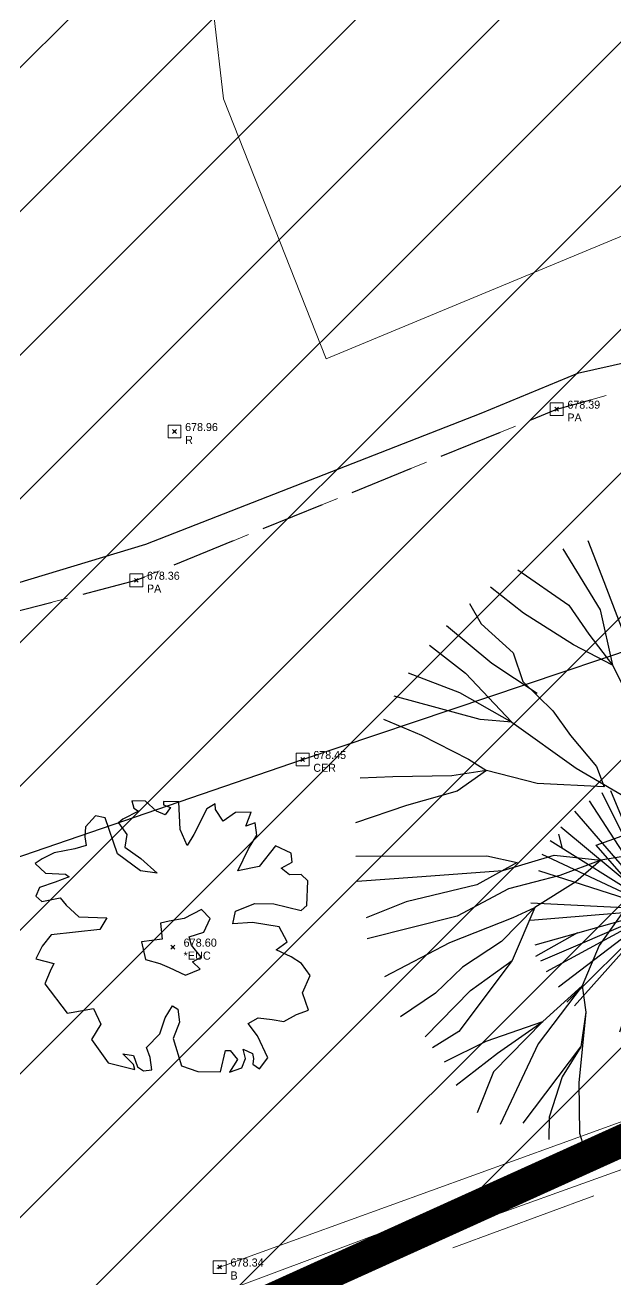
# Model space of a CAD drawing. Extents: x 350769 to 354978, y 6304672 to 6307963.
# Drawn here: x 352474.18 to 352483.41, y 6305737.43 to 6305757.03 of the extents above; entities that cross this region are included whole.
import ezdxf

# ---------------------------------------------------------------- set-up
doc = ezdxf.new("R2010")
doc.units = 0
doc.header["$PDMODE"] = 35
doc.header["$PDSIZE"] = 0.03
for name, pattern in [('CONTINUOS', [0]), ('DASHDOT', [1, 0.5, -0.25, 0, -0.25]), ('HIDDENX2', [0.75, 0.5, -0.25]), ('PHANTOM', [23.500000000000004, 11.75, -2.35, 2.35, -2.35, 2.35, -2.35])]:
    doc.linetypes.add(name, pattern=pattern)
doc.layers.get('0').update_dxf_attribs({"linetype": 'CONTINUOUS'})
doc.layers.get('Defpoints').update_dxf_attribs({"linetype": 'CONTINUOUS'})
for name, color, linetype in [('02_Geo ext_Acotamiento', 7, 'CONTINUOUS'), ('03_S2_Pav ext_Borde vereda', 7, 'CONTINUOUS'), ('1-ACOPIO', 252, 'HIDDENX2'), ('1-CANAL', 150, 'PHANTOM'), ('1-CERCO', 252, 'CERCO_LINE'), ('3-CANAL_FDO', 4, 'CONTINUOUS'), ('C-TINN', 5, 'CONTINUOUS'), ('C-TOPO-MINR', 8, 'CONTINUOUS'), ('Paisajismo', 253, 'CONTINUOUS'), ('V-NODE DIC 2005', 4, 'CONTINUOUS'), ('V-NODE-TEXT DIC 2005', 2, 'CONTINUOUS'), ('V-NODE-TEXT DIC 2012', 31, 'CONTINUOUS'), ('Z-ALAM', 253, 'CONTINUOUS'), ('Z-EUC', 253, 'CONTINUOUS')]:
    doc.layers.add(name, color=color, linetype=linetype)
doc.layers.add('0_ASD_LINEA OFICIAL', color=253, linetype='DASHDOT', lineweight=20)
doc.layers.add('0_ASD_TOPOGRAFIA_ELEMENTOS', color=9, linetype='CONTINUOS', lineweight=5, true_color=0xbdbdbd)
doc.styles.add('ROMANS', font='romans.shx', dxfattribs={"width": 0.65})
doc.linetypes.add('CERCO_LINE', pattern='A,0.5,-0.2,[" X ",STANDARD,S=0.1,R=0,X=-0.1,Y=-0.05],-0.25', length=0.95)
doc.dimstyles.new('Principal', dxfattribs={"dimscale": 0, "dimtxt": 2, "dimasz": 2, "dimexe": 1, "dimexo": 1, "dimtad": 1, "dimrnd": 0.05, "dimzin": 1, "dimtxsty": 'ROMANS', "dimcen": 2.5, "dimclrt": 2, "dimaunit": 2, "dimadec": 0, "dimazin": 0, "dimtfac": 1, "dimtmove": 0, "dimatfit": 3, "dimfxl": 1, "dimfxlon": 1, "dimarcsym": 0})

# ---------------------------------------------------------------- blocks, each defined once
blk = doc.blocks.new('ALAM')
at = {"layer": 'Z-ALAM'}
for p, q in [((0, 0), (-0.452055484275661, 2.008695975638148)), ((0, 0), (-0.2705070970141605, 2.045732669334257)), ((-0.1342134491869729, 1.015000496100811), (-0.0889587097526601, 2.026125007964538)), ((0, 0), (0.0617264516668001, 2.045732669334257)), ((0, 0), (0.2886619357404925, 2.045732669334257)), ((0, 0), (-0.9349741943760819, 1.810440732921734)), ((0, 0), (-0.7988129039340492, 1.845298797574515)), ((0, 0), (0.544645161776316, 1.954230249619513)), ((0, 0), (0.8768787104572766, 1.827869765248124)), ((0, 0), (-1.131046452615919, 1.681901619515202)), ((0, 0), (1.072950968697114, 1.736367345533608)), ((0, 0), (1.254499355950429, 1.592577828839694)), ((0.855986783226399, 0.746732712136918), (1.376136775415034, 1.592577828839694)), ((0, 0), (-1.357981936688702, 1.520683070494897)), ((0, 0), (-1.568578065905058, 1.265783472716976)), ((0, 0), (1.555869678798445, 1.357285892431491)), ((0, 0), (-1.733787098311041, 1.047920568634936)), ((-1.53999678846958, 0.9307915094291275), (-1.599441291739822, 1.156852020675842)), ((0, 0), (1.722894195082517, 1.156852020675842)), ((0, 0), (-1.855424517775646, 0.8322362935923593)), ((0, 0), (-1.900811614595113, 0.5773366958183033)), ((-1.900811614595113, 0.5773366958183033), (-1.900811614595113, 0.5773366958183033)), ((0, 0), (-2.020633550181628, 0.0697161293055615)), ((0, 0), (-2.020633550181628, -0.2004338717556493)), ((0, 0), (-1.946198711406396, -0.5816939539010946)), ((0, 0), (-1.855424517775646, -0.8344149226356876)), ((0, 0), (-1.764650324143986, -0.9978121006950005)), ((0, 0), (-1.568578065905058, -1.233104037103431)), ((0, 0), (-1.432416775463025, -1.468395973515953)), ((0, 0), (-1.31259483987742, -1.52286169953436)), ((0, 0), (-0.6027406456951212, -1.921550814006196)), ((0, 0), (-0.3158941938254429, -1.941158475371822)), ((0, 0), (-0.1488696775495555, -2.050089927412728)), ((0, 0), (-0.0435716129404682, -2.030482266047102)), ((0, 0), (2.055127743763478, 0.1612185490200773)), ((0, 0), (2.038788388907051, -0.0936810487537514)), ((0, 0), (2.00974064694401, -0.2200415331212753)), ((0, 0), (1.91896645331235, -0.6731963736156104)), ((0, 0), (1.842716130668123, -0.9629540360424471)), ((0, 0), (1.692030969247753, -1.178638311085024)), ((0, 0), (0.2741380647630649, -2.084947992065509)), ((0, 0), (0.0762503226442277, -1.995624201394321)), ((0, 0), (0.9367896782550815, -1.812619361965289)), ((0, 0), (1.19458838816081, -1.668829845271603)), ((0, 0), (1.481434840023212, -1.542469360904079)), ((0, 0), (0.666282581240921, -1.941158475371822)), ((0, 0), (1.617596130465245, -1.433537908863173)), ((0, 0), (2.129562582537801, -0.4901915341865788)), ((0, 0), (0.5301212907907029, -1.958587507698212)), ((-1.282839941150087, -0.383424484464058), (-1.931674840428059, -0.7625201642867978)), ((1.243590131926794, -0.8662624972112098), (1.572209033653962, -1.252711698473377)), ((-0.395084276408852, -1.259537611007772), (-0.4357161294201433, -1.941158475371822))]:
    blk.add_line(p, q, dxfattribs=at)
blk = doc.blocks.new('EUC')
at = {"layer": 'Z-EUC', "color": 9, "true_color": 0xbdbdbd}
for p, q in [((-0.6753631132996816, 2.274489448741861), (-0.6429592744516412, 2.161984720422652)), ((-0.4655349764962011, 2.274489448742315), (-0.6753631132996816, 2.274489448741861)), ((-0.6429592744516412, 2.161984720422652), (-0.5703605098151456, 2.118728265011214)), ((-0.2879336083915405, 2.118728265011214), (-0.4655349764962011, 2.274489448742315)), ((0.058946830418563, 2.274489448742088), (-0.183108075072596, 2.274489448742088)), ((-0.183108075072596, 2.274489448742088), (-0.1831080750728233, 2.222505813736234)), ((-0.1831080750728233, 2.222505813736234), (-0.0701373144947866, 2.179249358324569)), ((-0.0701373144947866, 2.179249358324569), (-0.1508813063755952, 2.066934351301143)), ((0.0832054420152417, 1.84211461595396), (0.058946830418563, 2.274489448742088)), ((0.4947164883603818, 2.170711900021615), (0.3010017359101766, 1.764328884734368)), ((0.6238006332750956, 2.24849763123666), (0.4947164883603818, 2.170711900021615)), ((0.6319458605266846, 2.161984720422652), (0.6238006332750956, 2.24849763123666)), ((0.7528847781966306, 1.980421440482587), (0.6319458605266846, 2.161984720422652)), ((-1.240216916156214, 2.032405075493216), (-1.393559672666015, 1.85937925385565)), ((-1.086874159646186, 2.006413257987788), (-1.240216916156214, 2.032405075493216)), ((-0.8851912500942944, 1.44445878026545), (-1.086874159646186, 2.006413257987788)), ((-0.8124154153065319, 1.989148620081551), (-0.8770460228424781, 1.928627526772061)), ((-0.5703605098151456, 2.118728265011214), (-0.8124154153065319, 1.989148620081551)), ((-0.1508813063755952, 2.066934351301143), (-0.2879336083915405, 2.118728265011214)), ((0.9465995306470631, 2.118728265011214), (0.7528847781966306, 1.980421440482587)), ((1.188654436130491, 2.12745544461427), (0.9465995306470631, 2.118728265011214)), ((1.108087514408908, 1.911362888866506), (1.188654436130491, 2.12745544461427)), ((1.253285043675305, 1.963156802580443), (1.108087514408908, 1.911362888866506)), ((1.285511812364348, 1.772866343041414), (1.253285043675305, 1.963156802580443)), ((-1.393559672666015, 1.85937925385565), (-1.401527829758606, 1.703807791425334)), ((-0.8770460228424781, 1.928627526772061), (-0.7479618779291286, 1.747064246832224)), ((0.1961762025837288, 1.591303063101577), (0.0832054420152417, 1.84211461595396)), ((0.3010017359101766, 1.764328884734368), (0.1961762025837288, 1.591303063101577)), ((1.156427667441676, 1.556773787293196), (1.285511812364348, 1.772866343041414)), ((-1.401527829758606, 1.703807791425334), (-1.377269218163065, 1.565500966892387)), ((-0.7479618779291286, 1.747064246832224), (-0.77222048952558, 1.548236328990242)), ((1.576083941039315, 1.608757422303597), (1.325883808303615, 1.280160138231849)), ((1.826107003624202, 1.496252693980068), (1.576083941039315, 1.608757422303597)), ((-1.877669483641512, 1.444458780265677), (-2.063239008848541, 1.349218689852478)), ((-1.55487058627682, 1.513517331886305), (-1.877669483641512, 1.444458780265677)), ((-1.377269218163065, 1.565500966892387), (-1.55487058627682, 1.513517331886305)), ((-0.5220203567823773, 1.18510976911034), (-0.8851912500942944, 1.44445878026545)), ((-0.77222048952558, 1.548236328990242), (-0.5220203567823773, 1.375210507353586)), ((-0.5220203567823773, 1.375210507353586), (-0.2638520669534046, 1.150390772006403)), ((0.9951167538390564, 1.210911865319531), (1.156427667441676, 1.556773787293196)), ((1.842397458127152, 1.357945869451441), (1.826107003624202, 1.496252693980068)), ((-2.063239008848541, 1.349218689852478), (-2.168064542165894, 1.271432958632886)), ((-2.168064542165894, 1.271432958632886), (-2.006753628563274, 1.124588675801306)), ((-0.2638520669534046, 1.150390772006403), (-0.5220203567823773, 1.18510976911034)), ((1.325883808303615, 1.280160138231849), (0.9951167538390564, 1.210911865319531)), ((1.672941317264986, 1.262895500329932), (1.842397458127152, 1.357945869451441)), ((1.802025462186748, 1.15911795160946), (1.672941317264986, 1.262895500329932)), ((-1.853410872045288, 0.9860921299721213), (-2.095465777536674, 0.8997689404541234)), ((-2.006753628563274, 1.124588675801306), (-1.692099958441986, 1.115861496198022)), ((-1.635614578157629, 1.072605040790677), (-1.853410872045288, 0.9860921299721213)), ((-1.692099958441986, 1.115861496198022), (-1.635614578157629, 1.072605040790677)), ((1.987594987385592, 1.167655409912641), (1.802025462186748, 1.15911795160946)), ((2.092420520702717, 1.072605040790904), (1.987594987385592, 1.167655409912641)), ((2.084452363611263, 0.6834866634094396), (2.092420520702717, 1.072605040790904)), ((-2.095465777536674, 0.8997689404541234), (-2.151951157820804, 0.7614621159211765)), ((-2.151951157820804, 0.7614621159211765), (-2.055093781596952, 0.6834866634094396)), ((-2.055093781596952, 0.6834866634094396), (-1.772666880164479, 0.7440077567232493)), ((-1.772666880164479, 0.7440077567232493), (-1.675986574098943, 0.6316927496952758)), ((-1.675986574098943, 0.6316927496952758), (-1.474126594387599, 0.4501294697595313)), ((0.4382311080751151, 0.5971634738871217), (0.1719175909875048, 0.4501294697595313)), ((0.5754604802414178, 0.4588566493584949), (0.4382311080751151, 0.5971634738871217)), ((0.9708581422437419, 0.579898835985432), (1.269398428019485, 0.7009410226078217)), ((1.269398428019485, 0.7009410226078217), (1.567938713787953, 0.7009410226078217)), ((1.567938713787953, 0.7009410226078217), (1.995563144478183, 0.605700932190075)), ((1.995563144478183, 0.605700932190075), (2.084452363611263, 0.6834866634094396)), ((-1.474126594387599, 0.4501294697595313), (-1.038356936453965, 0.4414022901560202)), ((-1.038356936453965, 0.4414022901560202), (-1.143359539930316, 0.259839010220503)), ((-0.0619920872431976, 0.4068730143483208), (-0.1992214594174584, 0.3723437385401667)), ((0.1719175909875048, 0.4501294697595313), (-0.0619920872431976, 0.4068730143483208)), ((0.4786031040164289, 0.2425743723142659), (0.5754604802414178, 0.4588566493584949)), ((0.9304861463022007, 0.3808811968469854), (0.9708581422437419, 0.579898835985432)), ((1.237171659322257, 0.4068730143483208), (0.9304861463022007, 0.3808811968469854)), ((1.656650862769084, 0.3463519210351933), (1.237171659322257, 0.4068730143483208)), ((-1.143359539930316, 0.259839010220503), (-1.901928095237054, 0.164788641098994)), ((-0.1992214594174584, 0.3723437385401667), (-0.1669946907204576, 0.1215321856875562)), ((0.2526615828683134, 0.164788641098994), (0.4786031040164289, 0.2425743723142659)), ((1.785912077843022, 0.1129947273846028), (1.656650862769084, 0.3463519210351933)), ((-1.901928095237054, 0.164788641098994), (-2.038980397252317, -0.0167746388408432)), ((-0.1669946907204576, 0.1215321856875562), (-0.4897935880928799, 0.0784654515764487)), ((-0.4897935880928799, 0.0784654515764487), (-0.4251629805567063, -0.1983379187809078)), ((0.2930335788096272, 0.0352089961693309), (0.2526615828683134, 0.164788641098994)), ((0.4463763353276136, -0.1463542837707337), (0.2930335788096272, 0.0352089961693309)), ((1.616455936979946, -0.0167746388408432), (1.785912077843022, 0.1129947273846028)), ((-2.038980397252317, -0.0167746388408432), (-2.13583777347776, -0.2156025566830522)), ((0.3091469631533528, -0.2241400149860056), (0.4463763353276136, -0.1463542837707337)), ((1.850365615220653, -0.1205521875617706), (1.616455936979946, -0.0167746388408432)), ((2.01185359898227, -0.2241400149860056), (1.850365615220653, -0.1205521875617706)), ((-2.13583777347776, -0.2156025566830522), (-1.85341087204506, -0.2846611082993604)), ((-1.85341087204506, -0.2846611082993604), (-1.909896252329418, -0.4057032949260702)), ((-0.4251629805567063, -0.1983379187809078), (-0.1992214594174584, -0.2588590120903973)), ((-0.1992214594174584, -0.2588590120903973), (-0.054023930151061, -0.3193801054035248)), ((-0.054023930151061, -0.3193801054035248), (0.2043214298353178, -0.4316951124314983)), ((0.2043214298353178, -0.4316951124314983), (0.430262950983888, -0.3366447433099893)), ((0.430262950983888, -0.3366447433099893), (0.3091469631533528, -0.2241400149860056)), ((2.148905900996397, -0.4057032949260702), (2.01185359898227, -0.2241400149860056)), ((-1.909896252329418, -0.4057032949260702), (-1.990640244210226, -0.604720934064062)), ((2.03593514041836, -0.6825066652838814), (2.148905900996397, -0.4057032949260702)), ((-1.990640244210226, -0.604720934064062), (-1.635614578157629, -1.054170683462416)), ((2.132792516652444, -0.9503931347421712), (2.03593514041836, -0.6825066652838814)), ((-1.570983970621455, -1.04563322515969), (-1.224103531811352, -0.9763849522471446)), ((-1.224103531811352, -0.9763849522471446), (-1.102987543990821, -1.218469325496244)), ((-0.1023640831845114, -1.106154318472818), (0.0106066773860221, -0.9158638589337897)), ((0.0106066773860221, -0.9158638589337897), (0.0913506692668307, -0.9678474939398711)), ((0.0913506692668307, -0.9678474939398711), (0.1235774379545092, -1.166675411785945)), ((1.947222991445187, -1.019641407654262), (2.132792516652444, -0.9503931347421712)), ((-1.635614578157629, -1.054170683462416), (-1.570983970621455, -1.04563322515969)), ((-0.183108075072596, -1.356776150029191), (-0.1023640831845114, -1.106154318472818)), ((0.1235774379545092, -1.166675411785945), (0.026720061729975, -1.426024422941509)), ((1.19679966338299, -1.175212870089126), (1.350142419900067, -1.080162500967617)), ((1.341997192648705, -1.365503329628154), (1.19679966338299, -1.175212870089126)), ((1.350142419900067, -1.080162500967617), (1.567938713787953, -1.106154318472818)), ((1.567938713787953, -1.106154318472818), (1.753508238994982, -1.131956414681781)), ((1.753508238994982, -1.131956414681781), (1.947222991445187, -1.019641407654262)), ((-1.102987543990821, -1.218469325496244), (-1.24818507324926, -1.460553698749663)), ((-0.3847909846156199, -1.5730584270691), (-0.183108075072596, -1.356776150029191)), ((1.511453333503596, -1.70263807199899), (1.341997192648705, -1.365503329628154)), ((-1.24818507324926, -1.460553698749663), (-0.9818715561614226, -1.823680258625473)), ((0.026720061729975, -1.426024422941509), (0.1639494338960503, -1.849672076130901)), ((-0.5864738941675114, -1.84094489653171), (-0.7559300350221747, -1.676646254493562)), ((-0.7559300350221747, -1.676646254493562), (-0.5864738941675114, -1.70263807199899)), ((-0.5864738941675114, -1.70263807199899), (-0.5220203567823773, -1.875663893635874)), ((-0.3283056043312627, -1.728629889503964), (-0.3847909846156199, -1.5730584270691)), ((-0.2960788356431294, -1.918730627746982), (-0.3283056043312627, -1.728629889503964)), ((0.7771433897921725, -1.935995265653219), (0.8497421544213921, -1.59886052327829)), ((0.8497421544213921, -1.59886052327829), (0.9223409190506118, -1.59886052327829)), ((1.035311679621373, -1.737167347806917), (0.9143727619582478, -1.935995265653219)), ((0.9223409190506118, -1.59886052327829), (1.035311679621373, -1.737167347806917)), ((1.10808751440868, -1.86693671403259), (1.164572894693038, -1.719902709905)), ((1.164572894693038, -1.719902709905), (1.124200898753543, -1.573058427069327)), ((1.124200898753543, -1.573058427069327), (1.269398428019485, -1.642116978685408)), ((1.269398428019485, -1.642116978685408), (1.285511812364348, -1.719902709904773)), ((1.285511812364348, -1.719902709904773), (1.277543655270847, -1.80641562071969)), ((1.382369188590019, -1.875663893635874), (1.511453333503596, -1.70263807199899)), ((-0.9818715561614226, -1.823680258625473), (-0.5623923527218722, -1.918730627746754)), ((-0.5623923527218722, -1.918730627746754), (-0.5864738941675114, -1.84094489653171)), ((-0.5220203567823773, -1.875663893635874), (-0.4251629805567063, -1.935995265653219)), ((-0.4251629805567063, -1.935995265653219), (-0.2960788356431294, -1.918730627746982)), ((0.1639494338960503, -1.849672076130901), (0.4221177237322991, -1.935995265653219)), ((0.4221177237322991, -1.935995265653219), (0.7771433897921725, -1.935995265653219)), ((0.9143727619582478, -1.935995265653219), (1.10808751440868, -1.86693671403259)), ((1.277543655270847, -1.80641562071969), (1.382369188590019, -1.875663893635874))]:
    blk.add_line(p, q, dxfattribs=at)
blk = doc.blocks.new('*D1236')
at = {"layer": '02_Geo ext_Acotamiento', "color": 0, "lineweight": -2, "transparency": 16777216}
blk.add_line((352474.0451364769, 6305972.496012908), (352473.118785715, 6305978.179346178), dxfattribs=at)
at = {"layer": '02_Geo ext_Acotamiento', "color": 0, "transparency": 16777216}
blk.add_solid([(352473.2832816129, 6305978.206158067), (352472.954289817, 6305978.152534289), (352472.9579143815, 6305979.166321564)], dxfattribs=at)
at = {"layer": 'Defpoints', "color": 0, "transparency": 16777216}
for p in [(352472.9579143815, 6305979.166321564), (352596.0415848349, 6305224.025236828)]:
    blk.add_point(p, dxfattribs=at)
at = {"layer": '02_Geo ext_Acotamiento', "color": 2, "transparency": 16777216, "insert": (352474.5820595946, 6305974.84452452), "char_height": 1, "attachment_point": 5, "rotation": 279.2574751368675, "style": 'ROMANS'}
blk.add_mtext('R765,10', dxfattribs=at)
blk = doc.blocks.new('A$C27410629')
at = {"true_color": 0x136734, "transparency": 33554559}
h = blk.add_hatch(dxfattribs=at)
h.set_pattern_fill('ANSI31', color=116, scale=0.5)
h.set_pattern_definition([(45, (-8759.562515186517, -519.1035735587502), (-1.122532015133644, 1.122532015133644), [])])
h.paths.add_polyline_path([(137.5068959888558, 1252.464406617455, 0.1176268807227723), (109.8147584422568, 1254.193915082658, 0.0669245107500281), (94.44469839795602, 1249.334472017372, 0.3153492887079504), (64.30173641118381, 1196.270282113329, 0.0226826871159959), (65.7292635223912, 1185.310127003227), (112.3603922077091, 1218.953454515778), (153.4782689701005, 1161.962272479494), (172.1053089193083, 1139.480769404351), (187.9579650288579, 1141.807885415954), (193.565073162812, 1120.465553675225), (224.197974734232, 1050.129297271156), (250.6203797236194, 989.4787086543838), (268.1526288855184, 972.7353945672494, 7.2547007156e-06), (291.4898137452492, 983.2987389690225), (238.1945199318034, 1105.633967029937), (205.2934048173047, 1181.112163638985), (177.0531538182076, 1197.651557407602)])
at = {"layer": '0_ASD_LINEA OFICIAL', "ltscale": 8, "const_width": 0.5}
blk.add_lwpolyline([(250.6203797236194, 989.4787086543838), (268.1526288854875, 972.7353945673531, 7.2547007157e-06), (291.4898137452146, 983.2987389692971), (291.4898137452146, 983.2987389692971), (238.1945199318034, 1105.633967029937), (205.2934048173047, 1181.112163638985), (177.0531538182076, 1197.651557407602), (137.6146324061954, 1252.315079214)], format="xyb", dxfattribs=at)
blk = doc.blocks.new('1.0 - LO RECABARREN LOTEO PARQUE - VEGETACION EXISTENTE ETAPA MUNICIPAL__2024')
at = {"layer": 'Paisajismo'}
for p, q in [((352482.9691130673, 6305748.978177086), (352483.2202477075, 6305748.337725012)), ((352482.5771905731, 6305748.84863276), (352483.1606977412, 6305747.892949801)), ((352481.8757235787, 6305748.520058103), (352482.672943682, 6305747.966920645)), ((352481.9630163693, 6305747.843805561), (352481.449593044, 6305748.249255902)), ((352483.2202477075, 6305748.337725012), (352483.7046063305, 6305747.05812526)), ((352481.1206520343, 6305747.994904246), (352481.3007903209, 6305747.675215841)), ((352482.743563071, 6305747.350685644), (352481.9630163693, 6305747.843805561)), ((352482.672943682, 6305747.966920645), (352482.9822620093, 6305747.516422108)), ((352483.1606977412, 6305747.892949801), (352483.354526725, 6305747.032974916)), ((352480.7626262731, 6305747.651197772), (352481.4695878127, 6305747.063790448)), ((352481.3007903209, 6305747.675215841), (352481.8007351863, 6305747.221118102)), ((352482.9822620093, 6305747.516422108), (352483.354526725, 6305747.032974916)), ((352480.4935660491, 6305747.345329292), (352481.0596764139, 6305746.904096067)), ((352481.8007351863, 6305747.221118102), (352481.951199894, 6305746.773618871)), ((352483.354526725, 6305747.032974916), (352482.743563071, 6305747.350685644)), ((352481.4695878127, 6305747.063790448), (352482.1788060115, 6305746.595936026)), ((352483.354526725, 6305747.032974916), (352483.7219919515, 6305746.295523708)), ((352480.1604987553, 6305746.912956971), (352480.9626974498, 6305746.601713726)), ((352481.0596764139, 6305746.904096067), (352481.7803532114, 6305746.141617309)), ((352480.9626974498, 6305746.601713726), (352481.7803532114, 6305746.141617309)), ((352481.951199894, 6305746.773618871), (352482.4193717912, 6305746.320118383)), ((352481.2853986625, 6305746.182259846), (352479.9411354757, 6305746.545194813)), ((352482.4193717912, 6305746.320118383), (352482.6981198029, 6305745.933720039)), ((352479.7775749731, 6305746.186809765), (352480.3712236238, 6305745.936409671)), ((352481.7803532114, 6305746.141617309), (352481.2853986625, 6305746.182259846)), ((352481.7803532114, 6305746.141617309), (352482.7838433854, 6305745.423920184)), ((352480.3712236238, 6305745.936409671), (352481.1061742945, 6305745.563746154)), ((352482.6981198029, 6305745.933720039), (352483.1021537298, 6305745.449670362)), ((352481.1061742945, 6305745.563746154), (352481.3847128388, 6305745.386814069)), ((352483.1021537298, 6305745.449670362), (352483.2232434105, 6305745.12977175)), ((352479.9208411676, 6305745.287407331), (352479.4119042856, 6305745.265256357)), ((352480.8428040933, 6305745.30176264), (352479.9208411676, 6305745.287407331)), ((352481.3847128388, 6305745.386814069), (352480.8428040933, 6305745.30176264)), ((352481.3847128388, 6305745.386814069), (352480.9292084159, 6305745.06478533)), ((352482.1753950715, 6305745.181316268), (352481.3847128388, 6305745.386814069)), ((352482.7838433854, 6305745.423920184), (352483.789727794, 6305744.833223846)), ((352480.9292084159, 6305745.06478533), (352480.1351180908, 6305744.840587473)), ((352483.2232434105, 6305745.12977175), (352482.1753950715, 6305745.181316268)), ((352480.1351180908, 6305744.840587473), (352479.340124846, 6305744.568567843)), ((352481.6412804324, 6305743.825663069), (352482.440355284, 6305744.064667778)), ((352482.440355284, 6305744.064667778), (352483.1698895721, 6305743.9873705)), ((352484.3409943905, 6305744.170065022), (352483.1698895721, 6305743.9873705)), ((352479.3425537723, 6305744.045199555), (352481.388777884, 6305744.05150446)), ((352481.8655026283, 6305743.946827139), (352481.2366409563, 6305743.599913223)), ((352481.388777884, 6305744.05150446), (352481.8655026283, 6305743.946827139)), ((352483.1698895721, 6305743.9873705), (352482.529671997, 6305743.745366421)), ((352483.1698895721, 6305743.9873705), (352482.7820423207, 6305743.645318264)), ((352483.1698895721, 6305743.9873705), (352483.1698895721, 6305743.9873705)), ((352479.3671802818, 6305743.659013937), (352480.3044931197, 6305743.723856862)), ((352480.3044931197, 6305743.723856862), (352481.6412804324, 6305743.825663069)), ((352482.529671997, 6305743.745366421), (352481.7311966431, 6305743.538113215)), ((352481.2366409563, 6305743.599913223), (352480.1306031014, 6305743.333766847)), ((352481.7311966431, 6305743.538113215), (352480.9285250047, 6305743.108610079)), ((352482.7820423207, 6305743.645318264), (352482.1388274067, 6305743.244564612)), ((352480.1306031014, 6305743.333766847), (352479.5035466413, 6305743.082495603)), ((352483.6998089119, 6305743.437420996), (352483.144711815, 6305742.653868274)), ((352480.9285250047, 6305743.108610079), (352479.5233997802, 6305742.754004819)), ((352480.8127344614, 6305742.698989518), (352481.8013969629, 6305743.086948439)), ((352482.1388274067, 6305743.244564612), (352481.6202990099, 6305742.71441342)), ((352482.1388274067, 6305743.244564612), (352481.7887562334, 6305742.417451117)), ((352481.8013969629, 6305743.086948439), (352482.1388274067, 6305743.244564612)), ((352479.7974365938, 6305742.168019236), (352480.8127344614, 6305742.698989518)), ((352481.6202990099, 6305742.71441342), (352481.0088533571, 6305742.313059934)), ((352483.144711815, 6305742.653868274), (352482.8785536922, 6305742.023666279)), ((352481.0088533571, 6305742.313059934), (352480.5880342424, 6305741.908107246)), ((352481.7887562334, 6305742.417451117), (352480.9540360392, 6305741.309011687)), ((352481.1337112523, 6305741.951436055), (352481.7887562334, 6305742.417451117)), ((352480.5880342424, 6305741.908107246), (352480.0407302667, 6305741.537305527)), ((352480.4258469774, 6305741.223308069), (352481.1337112523, 6305741.951436055)), ((352482.8785536922, 6305742.023666279), (352482.1939743456, 6305741.11551231)), ((352482.2641107003, 6305741.463563222), (352482.8785536922, 6305742.023666279)), ((352482.8785536922, 6305742.023666279), (352482.9343028002, 6305741.60971819)), ((352482.9343028002, 6305741.60971819), (352482.829786298, 6305740.508183471)), ((352482.9343028002, 6305741.60971819), (352482.8605696085, 6305741.071166202)), ((352480.9540360392, 6305741.309011687), (352480.5423188184, 6305741.05367464)), ((352481.3820051825, 6305741.157416535), (352482.2641107003, 6305741.463563222)), ((352482.2641107003, 6305741.463563222), (352481.4926087284, 6305740.67694532)), ((352481.5555552138, 6305740.968760094), (352482.2641107003, 6305741.463563222)), ((352480.7296683163, 6305740.834865041), (352481.3820051825, 6305741.157416535)), ((352482.1939743456, 6305741.11551231), (352481.5981159705, 6305739.856310709)), ((352480.9105419065, 6305740.472757226), (352481.5555552138, 6305740.968760094)), ((352481.9562412874, 6305739.878860005), (352482.8605696085, 6305741.071166202)), ((352482.8605696085, 6305741.071166202), (352482.5656395634, 6305740.600313613)), ((352481.4926087284, 6305740.67694532), (352481.2411541753, 6305740.035876212)), ((352482.5656395634, 6305740.600313613), (352482.3630236198, 6305739.968911885)), ((352482.829786298, 6305740.508183471), (352482.8388143308, 6305739.71868107)), ((352482.3630236198, 6305739.968911885), (352482.3564294941, 6305739.619663889)), ((352482.8388143308, 6305739.71868107), (352482.9065311892, 6305739.502130245))]:
    blk.add_line(p, q, dxfattribs=at)
blk = doc.blocks.new('*U1327')
at = {"color": 0, "linetype": 'ByBlock', "lineweight": -2, "transparency": 16777216}
blk.add_point((0, 0), dxfattribs=at)
blk = doc.blocks.new('*U4058', base_point=(352477.267, 6305737.553))
at = {"layer": 'V-NODE-TEXT DIC 2005', "linetype": 'ByBlock', "char_height": 0.127}
for s, insert, attachment_point in [('678.34', (352477.4337893219, 6305737.623710678), 4), ('B', (352477.4337893219, 6305737.485210679), 1)]:
    blk.add_mtext(s, dxfattribs=dict(at, insert=insert, attachment_point=attachment_point))
blk = doc.blocks.new('*U4059', base_point=(352477.267, 6305737.553))
at = {"layer": 'V-NODE-TEXT DIC 2005', "color": 2, "lineweight": -2}
blk.add_blockref('*U4058', (352477.267, 6305737.553), dxfattribs=at)
blk = doc.blocks.new('*U1508', base_point=(352476.535, 6305742.549))
at = {"layer": 'V-NODE-TEXT DIC 2005', "linetype": 'ByBlock', "char_height": 0.127}
for s, insert, attachment_point in [('678.60', (352476.7017893219, 6305742.619710677), 4), ('*EUC', (352476.7017893219, 6305742.481210678), 1)]:
    blk.add_mtext(s, dxfattribs=dict(at, insert=insert, attachment_point=attachment_point))
blk = doc.blocks.new('*U1509', base_point=(352476.535, 6305742.549))
at = {"layer": 'V-NODE-TEXT DIC 2005', "color": 2, "lineweight": -2}
blk.add_blockref('*U1508', (352476.535, 6305742.549), dxfattribs=at)
blk = doc.blocks.new('TOPOGRAFIA')
at = {"layer": '0_ASD_LINEA OFICIAL', "ltscale": 8, "const_width": 0.5}
blk.add_lwpolyline([(390427.7422208371, 6302814.067302241), (390462.175169294, 6302752.281984893), (390383.0708512056, 6302730.60460566), (390309.799280958, 6302723.34933251), (390311.3694829855, 6302703.307175558), (390386.7450058985, 6302710.87060822), (390472.1157813581, 6302734.447625814), (390495.6666031899, 6302745.107885282), (390523.3047577998, 6302756.108814369), (390473.7988608224, 6302802.290811195, -0.151018922054954), (390428.284824325, 6302881.718520356), (390391.7076271252, 6302986.357196383, -0.0353672387787057), (390370.1826827546, 6302995.883561216, 0.281090384313248), (390309.6791110245, 6302995.975573557), (390362.1061406053, 6302925.87386779), (390362.1051407481, 6302925.873120026), (390363.1240822571, 6302924.510663705, -0.0334358729418558), (390384.9297867848, 6302890.883640137), (390427.7422208371, 6302814.067302241)], format="xyb", dxfattribs=at)
blk.add_lwpolyline([(390427.7422208371, 6302814.067302241), (390462.175169294, 6302752.281984893), (390383.0708512056, 6302730.60460566), (390309.799280958, 6302723.34933251), (390311.3694829855, 6302703.307175558), (390386.7450058985, 6302710.87060822), (390472.1157813581, 6302734.447625814), (390495.6666031899, 6302745.107885282), (390523.3047577998, 6302756.108814369), (390473.7988608224, 6302802.290811195, -0.151018922054954), (390428.284824325, 6302881.718520356), (390391.7076271252, 6302986.357196383, -0.0353672387787057), (390370.1826827546, 6302995.883561216, 0.281090384313248), (390309.6791110245, 6302995.975573557), (390362.1061406053, 6302925.87386779), (390362.1051407481, 6302925.873120026), (390363.1240822571, 6302924.510663705, -0.0334358729418558), (390384.9297867848, 6302890.883640137), (390427.7422208371, 6302814.067302241)], format="xyb", dxfattribs=at)
at = {"layer": '1-ACOPIO', "color": 9, "lineweight": 0, "true_color": 0xbdbdbd, "flags": 128}
blk.add_lwpolyline([(390450.751, 6302737.575), (390457.975, 6302739.524), (390466.583, 6302745.937999999), (390475.9160000001, 6302748.357000001), (390482.482, 6302751.029), (390493.443, 6302754.061000001), (390504.449, 6302758.21), (390518.8020000001, 6302761.932999999), (390528.2410000001, 6302765.237000001), (390538.24, 6302767.312999999), (390547.4960000001, 6302771.467), (390557.026, 6302771.731000001), (390565.1710000001, 6302774.52), (390575.3, 6302776.573), (390575.6710000001, 6302780.637999999), (390576.652, 6302789.475), (390577.88, 6302797.391), (390578.714, 6302806.375), (390575.487, 6302808.177999999), (390564.134, 6302804.882), (390554.108, 6302802.536), (390542.576, 6302798.092999999), (390531.509, 6302794.931), (390522.924, 6302790.812000001), (390510.912, 6302785.835), (390501.748, 6302784.339), (390491.4370000001, 6302782.799), (390482.025, 6302780.215), (390472.323, 6302776.972999999), (390464.136, 6302774.411), (390457.401, 6302772.041), (390450.0720000001, 6302782.659), (390447.321, 6302788.646000001), (390448.914, 6302796.063999999), (390448.9420000001, 6302806.547999999), (390444.5070000001, 6302814.271000001), (390438.054, 6302819.282000001)], dxfattribs=at)
at = {"layer": '1-CANAL', "color": 9, "lineweight": 0, "true_color": 0xbdbdbd, "flags": 128}
blk.add_lwpolyline([(390567.7874313023, 6302629.726968976), (390568.7933053895, 6302640.353335585), (390569.5032077534, 6302651.739498049), (390570.0332008278, 6302661.87335957), (390570.3404330171, 6302672.527824193), (390570.9200001349, 6302683.642022093), (390571.3847081631, 6302692.93981492), (390572.2061159554, 6302702.089924714), (390572.4911869941, 6302712.167668533), (390573.177949276, 6302721.781975037), (390573.7393864989, 6302732.321388364), (390574.4299854904, 6302741.484577057), (390575.2318416466, 6302752.552239127), (390575.3033121274, 6302758.185814543), (390573.0718522092, 6302758.74132029), (390565.7306851264, 6302762.630388798), (390558.7736197596, 6302762.051794397), (390549.0972438263, 6302759.460128947), (390540.0564672483, 6302756.523326629), (390530.9565013482, 6302754.645597783), (390519.8370799267, 6302751.495777589), (390509.6309874514, 6302748.296447442), (390499.7658168014, 6302744.711654834), (390490.2838859749, 6302741.390809639), (390477.589284249, 6302736.730812964), (390469.6975374671, 6302733.786763078), (390460.922840216, 6302731.04175959), (390452.3741603993, 6302728.107143023), (390438.3112020067, 6302722.868802995), (390431.421505773, 6302718.408649321), (390419.9100315451, 6302710.976514963), (390412.1170090894, 6302707.006767993), (390402.1056951403, 6302701.336033119), (390395.1174877917, 6302696.907447786), (390381.3164958543, 6302693.365161583), (390369.8657504217, 6302691.897814984), (390358.9765223806, 6302690.521562948), (390351.0031557964, 6302689.869098149), (390338.8414098619, 6302688.974114449), (390330.3867591236, 6302688.811354215), (390318.2927097257, 6302688.652388299), (390310.613291328, 6302688.120270764), (390310.0966855077, 6302689.408636947), (390318.1340116923, 6302689.995077741), (390330.169367404, 6302689.858938504), (390338.5919291745, 6302690.268239398), (390350.9108952207, 6302691.364751847), (390358.440762433, 6302692.05226386), (390369.6017145592, 6302693.031150796), (390381.4940860869, 6302694.408472998), (390394.4537224108, 6302697.80910211), (390401.4405788163, 6302702.026682289), (390411.5171579462, 6302708.091430432), (390419.4322256915, 6302711.748199851), (390430.8220329043, 6302719.202269052), (390437.8233826728, 6302723.765662681), (390451.8779620917, 6302729.106148648), (390460.5971269256, 6302731.881037763), (390469.27789955, 6302734.631533471), (390477.2184978019, 6302737.628814306), (390489.9281447073, 6302742.228564467), (390499.3824119763, 6302745.507843718), (390509.311526916, 6302749.088620381), (390519.6202899409, 6302752.392333278), (390530.7225388255, 6302755.531424819), (390539.6539100039, 6302757.750874046), (390548.7099535126, 6302760.57842015), (390558.8510331798, 6302763.210711202), (390565.6364366974, 6302763.686018578), (390573.6013963479, 6302759.590018119), (390575.3387790532, 6302759.411405869), (390576.0819090702, 6302766.592510435), (390577.196, 6302775.886), (390577.943, 6302782.884), (390578.269, 6302790.103999999), (390579.967, 6302802.039), (390581.351, 6302810.062999999)], dxfattribs=at)
at = {"layer": '1-CERCO', "color": 9, "lineweight": 0, "true_color": 0xbdbdbd, "flags": 128}
for points in [[(390478.514, 6302745.557), (390484.334, 6302747.514)], [(390467.526, 6302741.789), (390478.514, 6302745.557)]]:
    blk.add_lwpolyline(points, dxfattribs=at)
at = {"layer": '3-CANAL_FDO', "color": 9, "lineweight": 0, "true_color": 0xbdbdbd}
for points in [[(390539.9669453813, 6302757.246839472), (390530.8931815046, 6302755.255680233), (390519.7379387337, 6302752.054422399), (390509.5382901434, 6302748.882993441), (390499.4515921282, 6302745.329722673), (390490.0518097623, 6302742.017574055), (390477.3890763914, 6302737.28606229), (390469.4585409682, 6302734.355630087), (390460.8217469155, 6302731.603435782), (390452.0988043372, 6302728.779600486), (390438.1045519725, 6302723.58517494), (390431.0058174339, 6302718.998324828), (390419.7090932052, 6302711.48577009), (390411.5880502969, 6302707.706256089), (390401.6531214884, 6302701.807279434), (390394.6559481735, 6302697.506852642), (390381.6264312674, 6302694.051326316), (390369.77499048, 6302692.6063456), (390358.7536390098, 6302691.538230546), (390350.7969214903, 6302690.926506495), (390338.6541555718, 6302689.841197393), (390330.1536217943, 6302689.686166759), (390318.2747040863, 6302689.533785372), (390310.5033449296, 6302689.006128421)], [(390310.4686635279, 6302688.648634085), (390318.5221918582, 6302688.995787414), (390330.1737094285, 6302689.124776977), (390338.6399803792, 6302689.578389355), (390350.8962997453, 6302690.256843922), (390358.7202427536, 6302691.135710125), (390369.8714025814, 6302692.127754223), (390381.8171672742, 6302693.844271308), (390394.8729015145, 6302697.12435918), (390401.9070565613, 6302701.675230281), (390411.8353809763, 6302707.3472832), (390419.8658323607, 6302711.153239133), (390431.2165821096, 6302718.729944033), (390438.2534651091, 6302723.074745828), (390452.199739976, 6302728.333941427), (390460.8778005276, 6302731.291506314), (390469.5381945527, 6302734.01832265), (390477.4522720414, 6302736.983020527), (390490.2880618592, 6302741.59076854), (390499.5503868067, 6302745.064120317), (390509.6626692314, 6302748.653989417), (390519.8240214617, 6302751.87003215), (390530.9729621295, 6302754.926371789), (390540.1315247274, 6302756.904182736)]]:
    blk.add_lwpolyline(points, dxfattribs=at)
at = {"layer": 'C-TINN', "color": 9, "linetype": 'Continuous', "lineweight": 0, "true_color": 0xbdbdbd}
for points, elevation in [([(390482.3820000001, 6302750.929), (390482.3820000001, 6302751.129), (390482.582, 6302751.129), (390482.582, 6302750.929), (390482.3820000001, 6302750.929)], 678.386), ([(390476.412, 6302750.58), (390476.412, 6302750.779999999), (390476.612, 6302750.779999999), (390476.612, 6302750.58), (390476.412, 6302750.58)], 678.96), ([(390475.8160000001, 6302748.257), (390475.8160000001, 6302748.456999999), (390476.016, 6302748.456999999), (390476.016, 6302748.257), (390475.8160000001, 6302748.257)], 678.355), ([(390478.4140000001, 6302745.457), (390478.4140000001, 6302745.657), (390478.614, 6302745.657), (390478.614, 6302745.457), (390478.4140000001, 6302745.457)], 678.453), ([(390477.1184977043, 6302737.528814032), (390477.1184977043, 6302737.728814031), (390477.3184977043, 6302737.728814031), (390477.3184977043, 6302737.528814032), (390477.1184977043, 6302737.528814032)], 678.3399999999999)]:
    blk.add_lwpolyline(points, dxfattribs=dict(at, elevation=elevation))
for p in [(390482.482, 6302751.029, 678.386), (390476.512, 6302750.68, 678.96), (390475.9160000001, 6302748.357, 678.355), (390478.514, 6302745.557, 678.453), (390477.2184977043, 6302737.628814031, 678.3399999999999)]:
    blk.add_point(p, dxfattribs=at)
at = {"layer": 'C-TOPO-MINR', "color": 9, "linetype": 'Continuous', "lineweight": -3, "true_color": 0xbdbdbd, "elevation": 678.5}
blk.add_lwpolyline([(390501.6223302132, 6302710.787295297), (390499.7556189811, 6302719.159594809), (390498.8177619371, 6302725.221939884), (390497.3844878394, 6302729.422742663), (390494.4902083481, 6302735.269408064), (390489.0513428335, 6302738.818876702), (390490.6933835944, 6302740.327363417), (390487.7449655123, 6302740.458810107), (390486.1728392805, 6302740.555335953), (390486.059991247, 6302740.828640719), (390483.0991692273, 6302744.219936325), (390486.5230131325, 6302745.445786264), (390486.8368571429, 6302748.356142857), (390490.5446818182, 6302751.977863637), (390491.7379555556, 6302753.589355555), (390482.8067954866, 6302751.58838787), (390481.2963205575, 6302750.959686412), (390476.0588429753, 6302748.913752066), (390473.367100629, 6302748.104845911)], dxfattribs=at)
at = {"layer": 'C-TOPO-MINR', "color": 9, "linetype": 'Continuous', "lineweight": 0, "true_color": 0xbdbdbd, "elevation": 679}
blk.add_lwpolyline([(390477.4800497631, 6302762.125751184), (390476.6745095057, 6302761.133068441), (390477.280372093, 6302755.87860465), (390478.8794074074, 6302751.814222222), (390484.2313370945, 6302754.041843442), (390485.98178223, 6302754.434019164), (390493.4368764205, 6302755.975639204), (390499.2626135402, 6302757.907863188), (390502.984757167, 6302759.155758853), (390506.9578078602, 6302761.009454148), (390502.3218688047, 6302763.254956268), (390498.3928333333, 6302766.830833334), (390496.9426715867, 6302766.315867159), (390490.72815, 6302760.42685), (390479.4905482866, 6302762.274152648), (390477.625064, 6302763.441424), (390477.4800497631, 6302762.125751184)], dxfattribs=at)
at = {"layer": 'V-NODE-TEXT DIC 2012', "color": 9, "lineweight": 0, "true_color": 0xbdbdbd}
for p in [(390482.482, 6302751.029), (390476.512, 6302750.68), (390475.9160000001, 6302748.357), (390478.514, 6302745.557)]:
    blk.add_point(p, dxfattribs=at)
at = {"layer": 'V-NODE DIC 2005', "color": 9, "lineweight": 0, "true_color": 0xbdbdbd, "rotation": 359.9963883938062}
for p in [(390476.4875726226, 6302742.624813113), (390477.2192577013, 6302737.628766984)]:
    blk.add_blockref('*U1327', p, dxfattribs=at)
at = {"layer": 'V-NODE-TEXT DIC 2005', "color": 9, "lineweight": 0, "true_color": 0xbdbdbd, "rotation": 359.9963883938062}
for name, p in [('*U1509', (390476.4875726226, 6302742.624813113)), ('*U4059', (390477.2192577013, 6302737.628766984))]:
    blk.add_blockref(name, p, dxfattribs=at)
at = {"layer": 'Z-ALAM', "color": 9, "lineweight": 0, "true_color": 0xbdbdbd, "rotation": 359.090101839884}
blk.add_blockref('ALAM', (390484.0959993563, 6302743.21030303), dxfattribs=at)
at = {"layer": 'Z-EUC', "color": 9, "lineweight": 0, "true_color": 0xbdbdbd, "rotation": 359.090101839884}
blk.add_blockref('EUC', (390476.4867462432, 6302742.625064566), dxfattribs=at)
at = {"layer": 'V-NODE-TEXT DIC 2012', "color": 9, "lineweight": 0, "true_color": 0xbdbdbd}
for s, p in [('678.39', (390482.6487893219, 6302751.037210678)), ('678.96', (390476.6787893219, 6302750.688210677)), ('PA', (390482.6487893219, 6302750.837210678)), ('R', (390476.6787893219, 6302750.488210678)), ('678.36', (390476.0827893219, 6302748.365210677)), ('PA', (390476.0827893219, 6302748.165210678)), ('678.45', (390478.6807893219, 6302745.565210678)), ('CER', (390478.6807893219, 6302745.365210678))]:
    blk.add_text(s, height=0.125, dxfattribs=at).set_placement(p)

msp = doc.modelspace()

# ---------------------------------------------------------------- linework, layer by layer
at = {"layer": '1-ACOPIO', "ltscale": 2, "flags": 128}
msp.add_lwpolyline([(352450.751, 6305737.575), (352457.975, 6305739.524), (352466.583, 6305745.937999999), (352475.9160000001, 6305748.357000001), (352482.482, 6305751.029), (352493.443, 6305754.061000001), (352504.449, 6305758.21), (352518.8020000001, 6305761.932999999), (352528.2410000001, 6305765.237000001), (352538.24, 6305767.312999999), (352547.4960000001, 6305771.467), (352557.026, 6305771.731000001), (352565.1710000001, 6305774.52), (352575.3, 6305776.573), (352575.6710000001, 6305780.637999999), (352576.652, 6305789.475), (352577.88, 6305797.391), (352578.714, 6305806.375), (352575.487, 6305808.177999999), (352564.134, 6305804.882), (352554.108, 6305802.536), (352542.576, 6305798.092999999), (352531.509, 6305794.931), (352522.924, 6305790.812000001), (352510.912, 6305785.835), (352501.748, 6305784.339), (352491.4370000001, 6305782.799), (352482.025, 6305780.215), (352472.323, 6305776.972999999), (352464.136, 6305774.411), (352457.401, 6305772.041), (352450.0720000001, 6305782.659), (352447.321, 6305788.646000001), (352448.914, 6305796.063999999), (352448.9420000001, 6305806.547999999), (352444.5070000001, 6305814.271000001), (352438.054, 6305819.282000001)], dxfattribs=at)
at = {"layer": '1-CERCO', "ltscale": 6, "flags": 128}
for points in [[(352478.514, 6305745.557), (352484.334, 6305747.514)], [(352467.526, 6305741.789), (352478.514, 6305745.557)]]:
    msp.add_lwpolyline(points, dxfattribs=at)

# ---------------------------------------------------------------- block references
at = {"layer": '03_S2_Pav ext_Borde vereda', "linetype": 'Continuous'}
msp.add_blockref('A$C27410629', (352203.9623478023, 6304761.713605438), dxfattribs=at)
at = {"layer": 'Paisajismo'}
msp.add_blockref('1.0 - LO RECABARREN LOTEO PARQUE - VEGETACION EXISTENTE ETAPA MUNICIPAL__2024', (0, 0), dxfattribs=at)
at = {"layer": 'Z-ALAM', "rotation": 359.090101839884}
msp.add_blockref('ALAM', (352484.0959993563, 6305743.21030303), dxfattribs=at)
at = {"layer": 'Z-EUC', "rotation": 359.090101839884}
msp.add_blockref('EUC', (352476.4867462432, 6305742.625064566), dxfattribs=at)

# ---------------------------------------------------------------- dimensions: what is measured, and where the dimension line sits
at = {"layer": '02_Geo ext_Acotamiento'}
dim = msp.add_radius_dim(center=(352596.0415848349, 6305224.025236828), mpoint=(352472.9579143815, 6305979.166321564), dimstyle='Principal', override={"dimscale": 0, "dimaunit": 0, "dimfxl": 0.22, "dimarcsym": 1}, dxfattribs=at)
dim.commit()
dim.dimension.update_dxf_attribs({"geometry": '*D1236', "text_midpoint": (352473.686144437, 6305974.698495483), "dimtype": 164})

# ---------------------------------------------------------------- next in the draw order: block references
at = {"layer": '0_ASD_TOPOGRAFIA_ELEMENTOS', "color": 30, "true_color": 0xf26507}
msp.add_blockref('TOPOGRAFIA', (-38000, 3000), dxfattribs=at)

doc.saveas('drawing.dxf')
